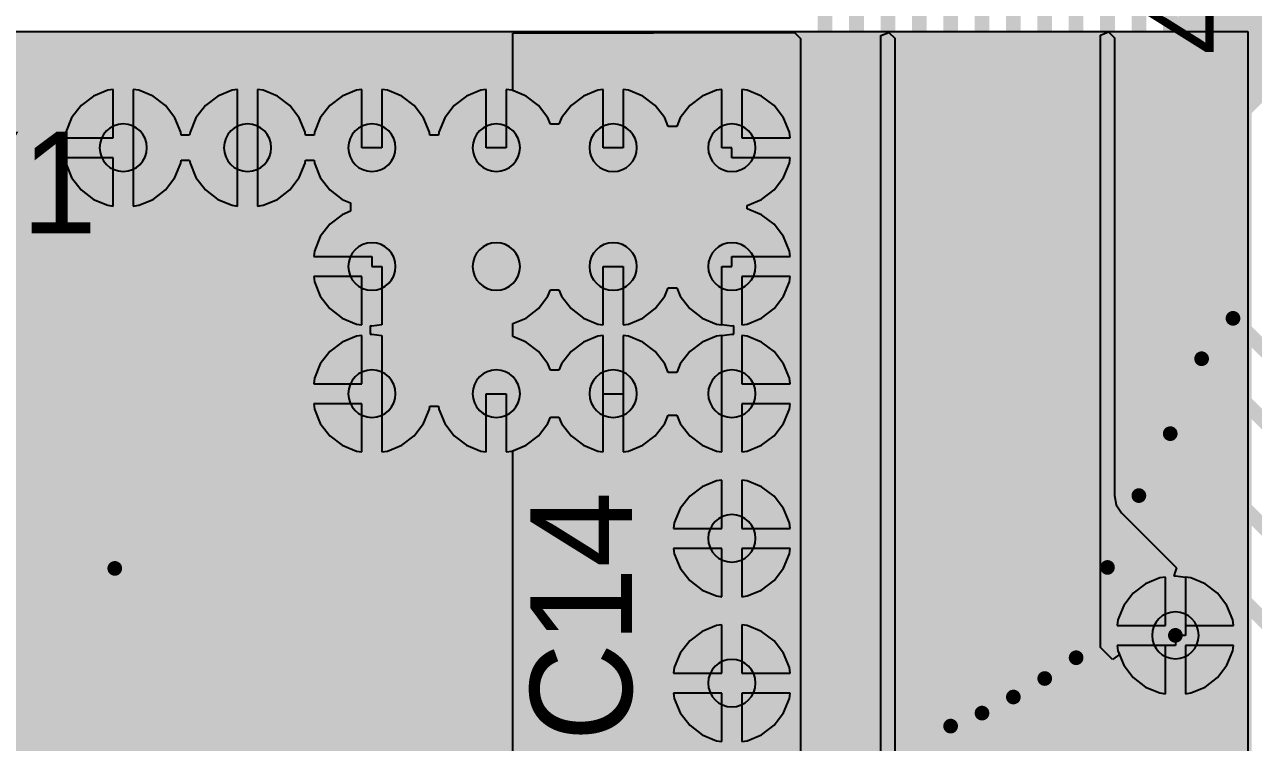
# Model space of a CAD drawing. Extents: x 0.11 to 5.41, y 1.37 to 6.94.
# Drawn here: x 4.278 to 5.003, y 5.484 to 5.908 of the extents above; entities that cross this region are included whole.
import ezdxf

# ---------------------------------------------------------------- set-up
doc = ezdxf.new("R2010")
doc.units = 0
doc.layers.get('0').update_dxf_attribs({"linetype": 'CONTINUOUS'})
for name, color, linetype in [('BOTTOMLAYER', 5, 'CONTINUOUS'), ('BOTTOMSOLDER', 6, 'CONTINUOUS'), ('DRILLDRAWING', 1, 'CONTINUOUS'), ('MULTILAYER', 9, 'CONTINUOUS'), ('TOPLAYER', 1, 'CONTINUOUS'), ('TOPOVERLAY', 2, 'CONTINUOUS'), ('TOPPASTE', 8, 'CONTINUOUS'), ('TOPSOLDER', 216, 'CONTINUOUS')]:
    doc.layers.add(name, color=color, linetype=linetype)

# ---------------------------------------------------------------- blocks, each defined once
blk = doc.blocks.new('HDR2X20_1')
at = {"layer": 'TOPOVERLAY'}
blk.add_text('40', height=0.05, dxfattribs=at).set_placement((1.86, 0.18445))
blk = doc.blocks.new('ABLS_XTAL_8')
at = {"layer": 'TOPLAYER'}
for points, const_width in [([(-0.24213, 0.04134), (-0.24213, -0.04134)], 0.11024), ([(-0.13189, 0.04134), (-0.13189, -0.04134)], 0.11024), ([(0.13189, 0.04134), (0.13189, -0.04134)], 0.11024), ([(0.24213, 0.04134), (0.24213, -0.04134)], 0.11024), ([(-0.29724, 0.02067), (-0.07677, 0.02067)], 0.04134), ([(0.07677, 0.02067), (0.29724, 0.02067)], 0.04134), ([(-0.29724, -0.02067), (-0.07677, -0.02067)], 0.04134), ([(0.07677, -0.02067), (0.29724, -0.02067)], 0.04134)]:
    blk.add_lwpolyline(points, dxfattribs=dict(at, const_width=const_width))
at = {"layer": 'TOPLAYER', "const_width": 0.04134}
for points in [[(-0.20768, 0, 1), (-0.16634, 0, 1)], [(0.16634, 0, 1), (0.20768, 0, 1)]]:
    blk.add_lwpolyline(points, format="xyb", close=True, dxfattribs=at)
at = {"layer": 'TOPOVERLAY', "const_width": 0.01}
for points in [[(-0.35433, 0.11236), (0.35433, 0.11236)], [(-0.35433, 0.11236), (-0.35433, -0.11118)], [(0.35433, 0.11236), (0.35433, -0.11118)], [(-0.35433, -0.11118), (0.35433, -0.11118)]]:
    blk.add_lwpolyline(points, dxfattribs=at)
at = {"layer": 'TOPOVERLAY', "const_width": 0.005}
for points in [[(-0.35683, 0.11236, 1), (-0.35183, 0.11236, 1)], [(-0.35683, 0.11236, 1), (-0.35183, 0.11236, 1)], [(0.35183, 0.11236, 1), (0.35683, 0.11236, 1)], [(0.35183, 0.11236, 1), (0.35683, 0.11236, 1)], [(-0.35683, -0.11118, 1), (-0.35183, -0.11118, 1)], [(-0.35683, -0.11118, 1), (-0.35183, -0.11118, 1)], [(0.35183, -0.11118, 1), (0.35683, -0.11118, 1)], [(0.35183, -0.11118, 1), (0.35683, -0.11118, 1)]]:
    blk.add_lwpolyline(points, format="xyb", close=True, dxfattribs=at)
at = {"layer": 'TOPPASTE'}
for points, const_width in [([(-0.24213, 0.04134), (-0.24213, -0.04134)], 0.11024), ([(-0.13189, 0.04134), (-0.13189, -0.04134)], 0.11024), ([(0.13189, 0.04134), (0.13189, -0.04134)], 0.11024), ([(0.24213, 0.04134), (0.24213, -0.04134)], 0.11024), ([(-0.29724, 0.02067), (-0.07677, 0.02067)], 0.04134), ([(0.07677, 0.02067), (0.29724, 0.02067)], 0.04134), ([(-0.29724, -0.02067), (-0.07677, -0.02067)], 0.04134), ([(0.07677, -0.02067), (0.29724, -0.02067)], 0.04134)]:
    blk.add_lwpolyline(points, dxfattribs=dict(at, const_width=const_width))
at = {"layer": 'TOPPASTE', "const_width": 0.04134}
for points in [[(-0.20768, 0, 1), (-0.16634, 0, 1)], [(0.16634, 0, 1), (0.20768, 0, 1)]]:
    blk.add_lwpolyline(points, format="xyb", close=True, dxfattribs=at)
at = {"layer": 'TOPSOLDER'}
for points, const_width in [([(-0.24705, 0.05118), (-0.24705, -0.05118)], 0.12008), ([(-0.12697, 0.05118), (-0.12697, -0.05118)], 0.12008), ([(0.12697, 0.05118), (0.12697, -0.05118)], 0.12008), ([(0.24705, 0.05118), (0.24705, -0.05118)], 0.12008), ([(-0.30709, 0.02559), (-0.06693, 0.02559)], 0.05118), ([(0.06693, 0.02559), (0.30709, 0.02559)], 0.05118), ([(-0.30709, -0.02559), (-0.06693, -0.02559)], 0.05118), ([(0.06693, -0.02559), (0.30709, -0.02559)], 0.05118)]:
    blk.add_lwpolyline(points, dxfattribs=dict(at, const_width=const_width))
at = {"layer": 'TOPSOLDER', "const_width": 0.05118}
for points in [[(-0.2126, 0, 1), (-0.16142, 0, 1)], [(0.16142, 0, 1), (0.2126, 0, 1)]]:
    blk.add_lwpolyline(points, format="xyb", close=True, dxfattribs=at)
blk = doc.blocks.new('0805__2012__P_______86')
at = {"layer": 'TOPLAYER'}
for points, const_width in [([(-0.00787, 0.02559), (-0.00787, -0.02559)], 0.01575), ([(0.00787, 0.02559), (0.00787, -0.02559)], 0.01575), ([(0.05512, 0.02559), (0.05512, -0.02559)], 0.01575), ([(0.07087, 0.02559), (0.07087, -0.02559)], 0.01575), ([(-0.01575, 0.0128), (0.01575, 0.0128)], 0.02559), ([(0.04724, 0.0128), (0.07874, 0.0128)], 0.02559), ([(-0.01575, -0.0128), (0.01575, -0.0128)], 0.02559), ([(0.04724, -0.0128), (0.07874, -0.0128)], 0.02559)]:
    blk.add_lwpolyline(points, dxfattribs=dict(at, const_width=const_width))
at = {"layer": 'TOPLAYER', "const_width": 0.01575}
for points in [[(-0.00787, 0, 1), (0.00787, 0, 1)], [(0.05512, 0, 1), (0.07087, 0, 1)]]:
    blk.add_lwpolyline(points, format="xyb", close=True, dxfattribs=at)
at = {"layer": 'TOPOVERLAY', "const_width": 0.01}
for points in [[(0.09843, 0.03937), (-0.03937, 0.03937)], [(-0.03937, -0.03937), (-0.03937, 0.03937)], [(-0.0315, 0.03937), (-0.03937, 0.03937)], [(0.09843, -0.03937), (0.09843, 0.03937)], [(0.09843, -0.03937), (-0.03937, -0.03937)]]:
    blk.add_lwpolyline(points, dxfattribs=at)
at = {"layer": 'TOPOVERLAY', "const_width": 0.005}
for points in [[(-0.04187, 0.03937, 1), (-0.03687, 0.03937, 1)], [(-0.04187, 0.03937, 1), (-0.03687, 0.03937, 1)], [(-0.04187, 0.03937, 1), (-0.03687, 0.03937, 1)], [(-0.034, 0.03937, 1), (-0.029, 0.03937, 1)], [(0.09593, 0.03937, 1), (0.10093, 0.03937, 1)], [(0.09593, 0.03937, 1), (0.10093, 0.03937, 1)], [(-0.04187, -0.03937, 1), (-0.03687, -0.03937, 1)], [(-0.04187, -0.03937, 1), (-0.03687, -0.03937, 1)], [(0.09593, -0.03937, 1), (0.10093, -0.03937, 1)], [(0.09593, -0.03937, 1), (0.10093, -0.03937, 1)]]:
    blk.add_lwpolyline(points, format="xyb", close=True, dxfattribs=at)
at = {"layer": 'TOPPASTE'}
for points, const_width in [([(-0.00787, 0.02559), (-0.00787, -0.02559)], 0.01575), ([(0.00787, 0.02559), (0.00787, -0.02559)], 0.01575), ([(0.05512, 0.02559), (0.05512, -0.02559)], 0.01575), ([(0.07087, 0.02559), (0.07087, -0.02559)], 0.01575), ([(-0.01575, 0.0128), (0.01575, 0.0128)], 0.02559), ([(0.04724, 0.0128), (0.07874, 0.0128)], 0.02559), ([(-0.01575, -0.0128), (0.01575, -0.0128)], 0.02559), ([(0.04724, -0.0128), (0.07874, -0.0128)], 0.02559)]:
    blk.add_lwpolyline(points, dxfattribs=dict(at, const_width=const_width))
at = {"layer": 'TOPPASTE', "const_width": 0.01575}
for points in [[(-0.00787, 0, 1), (0.00787, 0, 1)], [(0.05512, 0, 1), (0.07087, 0, 1)]]:
    blk.add_lwpolyline(points, format="xyb", close=True, dxfattribs=at)
at = {"layer": 'TOPSOLDER'}
for points, const_width in [([(-0.0128, 0.03543), (-0.0128, -0.03543)], 0.02559), ([(0.0128, 0.03543), (0.0128, -0.03543)], 0.02559), ([(0.0502, 0.03543), (0.0502, -0.03543)], 0.02559), ([(0.07579, 0.03543), (0.07579, -0.03543)], 0.02559), ([(-0.02559, 0.01772), (0.02559, 0.01772)], 0.03543), ([(0.0374, 0.01772), (0.08858, 0.01772)], 0.03543), ([(-0.02559, -0.01772), (0.02559, -0.01772)], 0.03543), ([(0.0374, -0.01772), (0.08858, -0.01772)], 0.03543)]:
    blk.add_lwpolyline(points, dxfattribs=dict(at, const_width=const_width))
at = {"layer": 'TOPSOLDER', "const_width": 0.02559}
for points in [[(-0.0128, 0, 1), (0.0128, 0, 1)], [(0.0502, 0, 1), (0.07579, 0, 1)]]:
    blk.add_lwpolyline(points, format="xyb", close=True, dxfattribs=at)

msp = doc.modelspace()

# ---------------------------------------------------------------- linework, layer by layer
at = {"layer": 'BOTTOMLAYER'}
for p, q in [((4.10736, 5.90354), (4.99921, 5.90354)), ((4.99921, 5.90354), (4.99921, 4.43976)), ((4.31848, 5.86545), (4.3112, 5.85987)), ((4.32695, 5.86896), (4.31848, 5.86545)), ((4.33014, 5.86938), (4.32695, 5.86896)), ((4.33014, 5.84092), (4.33014, 5.86938)), ((4.34514, 5.86896), (4.34195, 5.86938)), ((4.34195, 5.86938), (4.34195, 5.83501)), ((4.35362, 5.86545), (4.34514, 5.86896)), ((4.3609, 5.85987), (4.35362, 5.86545)), ((4.39181, 5.86545), (4.38453, 5.85987)), ((4.40029, 5.86896), (4.39181, 5.86545)), ((4.40348, 5.86938), (4.40029, 5.86896)), ((4.40348, 5.83501), (4.40348, 5.86938)), ((4.41848, 5.86896), (4.41529, 5.86938)), ((4.41529, 5.86938), (4.41529, 5.83501)), ((4.42695, 5.86545), (4.41848, 5.86896)), ((4.43423, 5.85987), (4.42695, 5.86545)), ((4.46514, 5.86545), (4.45786, 5.85987)), ((4.47362, 5.86896), (4.46514, 5.86545)), ((4.47681, 5.86938), (4.47362, 5.86896)), ((4.47681, 5.83501), (4.47681, 5.86938)), ((4.49181, 5.86896), (4.48862, 5.86938)), ((4.48862, 5.86938), (4.48862, 5.83501)), ((4.50029, 5.86545), (4.49181, 5.86896)), ((4.50756, 5.85987), (4.50029, 5.86545)), ((4.53848, 5.86545), (4.5312, 5.85987)), ((4.54695, 5.86896), (4.53848, 5.86545)), ((4.55014, 5.86938), (4.54695, 5.86896)), ((4.55014, 5.83501), (4.55014, 5.86938)), ((4.56514, 5.86896), (4.56195, 5.86938)), ((4.56195, 5.86938), (4.56195, 5.83501)), ((4.57362, 5.86545), (4.56514, 5.86896)), ((4.5809, 5.85987), (4.57362, 5.86545)), ((4.60743, 5.86543), (4.60015, 5.85985)), ((4.6159, 5.86895), (4.60743, 5.86543)), ((4.61909, 5.86937), (4.6159, 5.86895)), ((4.61909, 5.83499), (4.61909, 5.86937)), ((4.6341, 5.86895), (4.63091, 5.86937)), ((4.63091, 5.86937), (4.63091, 5.83499)), ((4.64257, 5.86543), (4.6341, 5.86895)), ((4.64985, 5.85985), (4.64257, 5.86543)), ((4.67743, 5.86543), (4.67015, 5.85985)), ((4.6859, 5.86895), (4.67743, 5.86543)), ((4.68909, 5.86937), (4.6859, 5.86895)), ((4.68909, 5.83499), (4.68909, 5.86937)), ((4.7041, 5.86895), (4.70091, 5.86937)), ((4.70091, 5.86937), (4.70091, 5.84091)), ((4.71257, 5.86543), (4.7041, 5.86895)), ((4.71985, 5.85985), (4.71257, 5.86543)), ((4.3112, 5.85987), (4.30561, 5.85259)), ((4.36648, 5.85259), (4.3609, 5.85987)), ((4.38453, 5.85987), (4.37895, 5.85259)), ((4.43982, 5.85259), (4.43423, 5.85987)), ((4.45786, 5.85987), (4.45228, 5.85259)), ((4.51315, 5.85259), (4.50756, 5.85987)), ((4.5312, 5.85987), (4.52561, 5.85259)), ((4.58648, 5.85259), (4.5809, 5.85987)), ((4.60015, 5.85985), (4.59457, 5.85257)), ((4.65543, 5.85257), (4.64985, 5.85985)), ((4.67015, 5.85985), (4.66457, 5.85257)), ((4.72543, 5.85257), (4.71985, 5.85985)), ((4.30561, 5.85259), (4.3021, 5.84411)), ((4.36999, 5.84411), (4.36648, 5.85259)), ((4.37895, 5.85259), (4.37544, 5.84411)), ((4.44333, 5.84411), (4.43982, 5.85259)), ((4.45228, 5.85259), (4.44877, 5.84411)), ((4.51666, 5.84411), (4.51315, 5.85259)), ((4.52561, 5.85259), (4.5221, 5.84411)), ((4.58803, 5.84886), (4.58648, 5.85259)), ((4.59303, 5.84886), (4.58803, 5.84886)), ((4.59457, 5.85257), (4.59303, 5.84886)), ((4.6575, 5.84759), (4.65543, 5.85257)), ((4.66457, 5.85257), (4.6625, 5.84759)), ((4.72895, 5.8441), (4.72543, 5.85257)), ((4.3021, 5.84411), (4.30168, 5.84092)), ((4.37021, 5.84244), (4.36999, 5.84411)), ((4.37521, 5.84244), (4.37021, 5.84244)), ((4.37544, 5.84411), (4.37521, 5.84244)), ((4.44355, 5.84244), (4.44333, 5.84411)), ((4.44855, 5.84244), (4.44355, 5.84244)), ((4.44877, 5.84411), (4.44855, 5.84244)), ((4.51688, 5.84244), (4.51666, 5.84411)), ((4.52188, 5.84244), (4.51688, 5.84244)), ((4.5221, 5.84411), (4.52188, 5.84244)), ((4.6625, 5.84759), (4.6575, 5.84759)), ((4.72937, 5.84091), (4.72895, 5.8441)), ((4.30168, 5.84092), (4.33014, 5.84092)), ((4.34195, 5.83501), (4.34195, 5.80065)), ((4.40348, 5.80065), (4.40348, 5.83501)), ((4.41529, 5.83501), (4.41529, 5.80065)), ((4.48862, 5.83501), (4.47681, 5.83501)), ((4.56195, 5.83501), (4.55014, 5.83501)), ((4.63091, 5.83499), (4.61909, 5.83499)), ((4.69499, 5.83499), (4.68909, 5.83499)), ((4.69499, 5.82909), (4.69499, 5.83499)), ((4.70091, 5.84091), (4.72937, 5.84091)), ((4.33014, 5.82911), (4.30168, 5.82911)), ((4.30168, 5.82911), (4.3021, 5.82592)), ((4.33014, 5.80065), (4.33014, 5.82911)), ((4.36999, 5.82592), (4.37021, 5.8276)), ((4.37021, 5.8276), (4.37521, 5.8276)), ((4.37521, 5.8276), (4.37544, 5.82592)), ((4.44333, 5.82592), (4.44355, 5.8276)), ((4.44355, 5.8276), (4.44855, 5.8276)), ((4.44855, 5.8276), (4.44877, 5.82592)), ((4.72937, 5.82909), (4.69499, 5.82909)), ((4.72895, 5.8259), (4.72937, 5.82909)), ((4.3021, 5.82592), (4.30561, 5.81745)), ((4.36648, 5.81745), (4.36999, 5.82592)), ((4.37544, 5.82592), (4.37895, 5.81745)), ((4.43982, 5.81745), (4.44333, 5.82592)), ((4.44877, 5.82592), (4.45228, 5.81745)), ((4.72543, 5.81743), (4.72895, 5.8259)), ((4.30561, 5.81745), (4.3112, 5.81017)), ((4.3609, 5.81017), (4.36648, 5.81745)), ((4.37895, 5.81745), (4.38453, 5.81017)), ((4.43423, 5.81017), (4.43982, 5.81745)), ((4.45228, 5.81745), (4.45786, 5.81017)), ((4.71985, 5.81015), (4.72543, 5.81743)), ((4.3112, 5.81017), (4.31848, 5.80458)), ((4.35362, 5.80458), (4.3609, 5.81017)), ((4.38453, 5.81017), (4.39181, 5.80458)), ((4.42695, 5.80458), (4.43423, 5.81017)), ((4.45786, 5.81017), (4.46514, 5.80458)), ((4.71257, 5.80457), (4.71985, 5.81015)), ((4.31848, 5.80458), (4.32695, 5.80107)), ((4.32695, 5.80107), (4.33014, 5.80065)), ((4.34195, 5.80065), (4.34514, 5.80107)), ((4.34514, 5.80107), (4.35362, 5.80458)), ((4.39181, 5.80458), (4.40029, 5.80107)), ((4.40029, 5.80107), (4.40348, 5.80065)), ((4.41529, 5.80065), (4.41848, 5.80107)), ((4.41848, 5.80107), (4.42695, 5.80458)), ((4.46514, 5.80458), (4.47013, 5.80252)), ((4.47013, 5.80252), (4.47013, 5.79752)), ((4.7041, 5.80105), (4.71257, 5.80457)), ((4.7041, 5.79896), (4.7041, 5.80105)), ((4.71257, 5.79545), (4.7041, 5.79896)), ((4.46514, 5.79545), (4.45786, 5.78987)), ((4.47013, 5.79752), (4.46514, 5.79545)), ((4.71985, 5.78987), (4.71257, 5.79545)), ((4.45786, 5.78987), (4.45228, 5.78259)), ((4.72543, 5.78259), (4.71985, 5.78987)), ((4.45228, 5.78259), (4.44877, 5.77411)), ((4.72895, 5.77411), (4.72543, 5.78259)), ((4.44877, 5.77411), (4.44835, 5.77092)), ((4.44835, 5.77092), (4.48272, 5.77092)), ((4.48272, 5.77092), (4.48272, 5.76503)), ((4.69499, 5.76503), (4.69499, 5.77092)), ((4.69499, 5.77092), (4.72937, 5.77092)), ((4.72937, 5.77092), (4.72895, 5.77411)), ((4.48272, 5.76503), (4.48862, 5.76503)), ((4.48862, 5.76503), (4.48862, 5.73065)), ((4.68909, 5.73065), (4.68909, 5.76503)), ((4.68909, 5.76503), (4.69499, 5.76503)), ((4.47681, 5.75911), (4.44835, 5.75911)), ((4.44835, 5.75911), (4.44877, 5.75592)), ((4.44877, 5.75592), (4.45228, 5.74745)), ((4.47681, 5.73065), (4.47681, 5.75911)), ((4.72937, 5.75911), (4.70091, 5.75911)), ((4.70091, 5.75911), (4.70091, 5.73065)), ((4.72543, 5.74745), (4.72895, 5.75592)), ((4.72895, 5.75592), (4.72937, 5.75911)), ((4.45228, 5.74745), (4.45786, 5.74017)), ((4.71985, 5.74017), (4.72543, 5.74745)), ((4.45786, 5.74017), (4.46514, 5.73458)), ((4.71257, 5.73458), (4.71985, 5.74017)), ((4.46514, 5.73458), (4.47362, 5.73107)), ((4.7041, 5.73107), (4.71257, 5.73458)), ((4.47362, 5.73107), (4.47681, 5.73065)), ((4.48271, 5.72987), (4.48163, 5.73002)), ((4.48163, 5.73002), (4.48163, 5.72502)), ((4.48862, 5.73065), (4.48271, 5.72987)), ((4.695, 5.72987), (4.68909, 5.73065)), ((4.69609, 5.73002), (4.695, 5.72987)), ((4.69609, 5.72502), (4.69609, 5.73002)), ((4.70091, 5.73065), (4.7041, 5.73107)), ((4.46514, 5.72045), (4.45786, 5.71487)), ((4.47362, 5.72396), (4.46514, 5.72045)), ((4.47681, 5.72438), (4.47362, 5.72396)), ((4.47681, 5.69592), (4.47681, 5.72438)), ((4.48163, 5.72502), (4.48271, 5.72516)), ((4.48271, 5.72516), (4.48862, 5.72439)), ((4.48862, 5.72439), (4.48862, 5.69001)), ((4.68909, 5.72439), (4.695, 5.72516)), ((4.68909, 5.69001), (4.68909, 5.72439)), ((4.695, 5.72516), (4.69609, 5.72502)), ((4.7041, 5.72396), (4.70091, 5.72438)), ((4.70091, 5.72438), (4.70091, 5.69592)), ((4.71257, 5.72045), (4.7041, 5.72396)), ((4.71985, 5.71487), (4.71257, 5.72045)), ((4.45786, 5.71487), (4.45228, 5.70759)), ((4.72543, 5.70759), (4.71985, 5.71487)), ((4.45228, 5.70759), (4.44877, 5.69911)), ((4.72895, 5.69911), (4.72543, 5.70759)), ((4.44877, 5.69911), (4.44835, 5.69592)), ((4.72937, 5.69592), (4.72895, 5.69911)), ((4.44835, 5.69592), (4.47681, 5.69592)), ((4.48862, 5.69001), (4.48862, 5.65565)), ((4.55014, 5.65565), (4.55014, 5.69003)), ((4.55014, 5.69003), (4.56195, 5.69003)), ((4.56195, 5.69003), (4.56195, 5.65565)), ((4.61909, 5.65565), (4.61909, 5.69003)), ((4.61909, 5.69003), (4.63091, 5.69003)), ((4.63091, 5.69003), (4.63091, 5.65565)), ((4.68909, 5.65565), (4.68909, 5.69001)), ((4.70091, 5.69592), (4.72937, 5.69592)), ((4.47681, 5.68411), (4.44835, 5.68411)), ((4.44835, 5.68411), (4.44877, 5.68092)), ((4.47681, 5.65565), (4.47681, 5.68411)), ((4.51666, 5.68092), (4.51688, 5.6826)), ((4.51688, 5.6826), (4.52188, 5.6826)), ((4.52188, 5.6826), (4.5221, 5.68092)), ((4.72937, 5.68411), (4.70091, 5.68411)), ((4.70091, 5.68411), (4.70091, 5.65565)), ((4.72895, 5.68092), (4.72937, 5.68411)), ((4.44877, 5.68092), (4.45228, 5.67245)), ((4.51315, 5.67245), (4.51666, 5.68092)), ((4.5221, 5.68092), (4.52561, 5.67245)), ((4.58648, 5.67245), (4.58802, 5.67617)), ((4.58802, 5.67617), (4.59302, 5.67617)), ((4.59302, 5.67617), (4.59457, 5.67245)), ((4.65543, 5.67245), (4.6575, 5.67743)), ((4.6575, 5.67743), (4.6625, 5.67743)), ((4.6625, 5.67743), (4.66457, 5.67245)), ((4.72543, 5.67245), (4.72895, 5.68092)), ((4.45228, 5.67245), (4.45786, 5.66517)), ((4.50756, 5.66517), (4.51315, 5.67245)), ((4.52561, 5.67245), (4.5312, 5.66517)), ((4.5809, 5.66517), (4.58648, 5.67245)), ((4.59457, 5.67245), (4.60015, 5.66517)), ((4.64985, 5.66517), (4.65543, 5.67245)), ((4.66457, 5.67245), (4.67015, 5.66517)), ((4.71985, 5.66517), (4.72543, 5.67245)), ((4.45786, 5.66517), (4.46514, 5.65958)), ((4.50029, 5.65958), (4.50756, 5.66517)), ((4.5312, 5.66517), (4.53848, 5.65958)), ((4.57362, 5.65958), (4.5809, 5.66517)), ((4.60015, 5.66517), (4.60743, 5.65958)), ((4.64257, 5.65958), (4.64985, 5.66517)), ((4.67015, 5.66517), (4.67743, 5.65958)), ((4.71257, 5.65958), (4.71985, 5.66517)), ((4.46514, 5.65958), (4.47362, 5.65607)), ((4.47362, 5.65607), (4.47681, 5.65565)), ((4.48862, 5.65565), (4.49181, 5.65607)), ((4.49181, 5.65607), (4.50029, 5.65958)), ((4.53848, 5.65958), (4.54695, 5.65607)), ((4.54695, 5.65607), (4.55014, 5.65565)), ((4.56195, 5.65565), (4.56514, 5.65607)), ((4.56514, 5.65607), (4.57362, 5.65958)), ((4.60743, 5.65958), (4.6159, 5.65607)), ((4.6159, 5.65607), (4.61909, 5.65565)), ((4.63091, 5.65565), (4.6341, 5.65607)), ((4.6341, 5.65607), (4.64257, 5.65958)), ((4.67743, 5.65958), (4.6859, 5.65607)), ((4.6859, 5.65607), (4.68909, 5.65565)), ((4.70091, 5.65565), (4.7041, 5.65607)), ((4.7041, 5.65607), (4.71257, 5.65958)), ((4.6859, 5.63867), (4.67743, 5.63516)), ((4.68909, 5.63909), (4.6859, 5.63867)), ((4.68909, 5.61063), (4.68909, 5.63909)), ((4.7041, 5.63867), (4.70091, 5.63909)), ((4.70091, 5.63909), (4.70091, 5.61063)), ((4.71257, 5.63516), (4.7041, 5.63867)), ((4.67743, 5.63516), (4.67015, 5.62957)), ((4.71985, 5.62957), (4.71257, 5.63516)), ((4.67015, 5.62957), (4.66457, 5.6223)), ((4.72543, 5.6223), (4.71985, 5.62957)), ((4.66457, 5.6223), (4.66105, 5.61382)), ((4.72895, 5.61382), (4.72543, 5.6223)), ((4.66105, 5.61382), (4.66063, 5.61063)), ((4.66063, 5.61063), (4.68909, 5.61063)), ((4.70091, 5.61063), (4.72937, 5.61063)), ((4.72937, 5.61063), (4.72895, 5.61382)), ((4.68909, 5.59882), (4.66063, 5.59882)), ((4.66063, 5.59882), (4.66105, 5.59563)), ((4.66105, 5.59563), (4.66457, 5.58715)), ((4.68909, 5.57036), (4.68909, 5.59882)), ((4.72937, 5.59882), (4.70091, 5.59882)), ((4.70091, 5.59882), (4.70091, 5.57036)), ((4.72543, 5.58715), (4.72895, 5.59563)), ((4.72895, 5.59563), (4.72937, 5.59882)), ((4.66457, 5.58715), (4.67015, 5.57987)), ((4.71985, 5.57987), (4.72543, 5.58715)), ((4.94748, 5.5815), (4.939, 5.57799)), ((4.95067, 5.58192), (4.94748, 5.5815)), ((4.95067, 5.55346), (4.95067, 5.58192)), ((4.96567, 5.5815), (4.96248, 5.58192)), ((4.96248, 5.58192), (4.96248, 5.55346)), ((4.97415, 5.57799), (4.96567, 5.5815)), ((4.67015, 5.57987), (4.67743, 5.57429)), ((4.67743, 5.57429), (4.6859, 5.57078)), ((4.7041, 5.57078), (4.71257, 5.57429)), ((4.71257, 5.57429), (4.71985, 5.57987)), ((4.939, 5.57799), (4.93172, 5.57241)), ((4.98142, 5.57241), (4.97415, 5.57799)), ((4.6859, 5.57078), (4.68909, 5.57036)), ((4.70091, 5.57036), (4.7041, 5.57078)), ((4.93172, 5.57241), (4.92614, 5.56513)), ((4.98701, 5.56513), (4.98142, 5.57241)), ((4.92614, 5.56513), (4.92263, 5.55665)), ((4.99052, 5.55665), (4.98701, 5.56513)), ((4.6859, 5.55337), (4.67743, 5.54986)), ((4.68909, 5.55379), (4.6859, 5.55337)), ((4.68909, 5.52533), (4.68909, 5.55379)), ((4.7041, 5.55337), (4.70091, 5.55379)), ((4.70091, 5.55379), (4.70091, 5.52533)), ((4.71257, 5.54986), (4.7041, 5.55337)), ((4.92263, 5.55665), (4.92221, 5.55346)), ((4.92221, 5.55346), (4.95067, 5.55346)), ((4.96248, 5.55346), (4.99094, 5.55346)), ((4.99094, 5.55346), (4.99052, 5.55665)), ((4.67743, 5.54986), (4.67015, 5.54428)), ((4.71985, 5.54428), (4.71257, 5.54986)), ((4.67015, 5.54428), (4.66457, 5.537)), ((4.72543, 5.537), (4.71985, 5.54428)), ((4.95067, 5.54165), (4.92221, 5.54165)), ((4.92221, 5.54165), (4.92263, 5.53846)), ((4.92263, 5.53846), (4.92614, 5.52999)), ((4.95067, 5.51319), (4.95067, 5.54165)), ((4.99094, 5.54165), (4.96248, 5.54165)), ((4.96248, 5.54165), (4.96248, 5.51319)), ((4.98701, 5.52999), (4.99052, 5.53846)), ((4.99052, 5.53846), (4.99094, 5.54165)), ((4.66457, 5.537), (4.66105, 5.52852)), ((4.72895, 5.52852), (4.72543, 5.537)), ((4.92614, 5.52999), (4.93172, 5.52271)), ((4.98142, 5.52271), (4.98701, 5.52999)), ((4.66105, 5.52852), (4.66063, 5.52533)), ((4.66063, 5.52533), (4.68909, 5.52533)), ((4.70091, 5.52533), (4.72937, 5.52533)), ((4.72937, 5.52533), (4.72895, 5.52852)), ((4.93172, 5.52271), (4.939, 5.51712)), ((4.97415, 5.51712), (4.98142, 5.52271)), ((4.939, 5.51712), (4.94748, 5.51361)), ((4.96567, 5.51361), (4.97415, 5.51712)), ((4.68909, 5.51352), (4.66063, 5.51352)), ((4.66063, 5.51352), (4.66105, 5.51033)), ((4.66105, 5.51033), (4.66457, 5.50186)), ((4.68909, 5.48506), (4.68909, 5.51352)), ((4.72937, 5.51352), (4.70091, 5.51352)), ((4.70091, 5.51352), (4.70091, 5.48506)), ((4.72543, 5.50186), (4.72895, 5.51033)), ((4.72895, 5.51033), (4.72937, 5.51352)), ((4.94748, 5.51361), (4.95067, 5.51319)), ((4.96248, 5.51319), (4.96567, 5.51361)), ((4.66457, 5.50186), (4.67015, 5.49458)), ((4.71985, 5.49458), (4.72543, 5.50186)), ((4.67015, 5.49458), (4.67743, 5.48899)), ((4.71257, 5.48899), (4.71985, 5.49458)), ((4.67743, 5.48899), (4.6859, 5.48548)), ((4.7041, 5.48548), (4.71257, 5.48899)), ((4.6859, 5.48548), (4.68909, 5.48506)), ((4.70091, 5.48506), (4.7041, 5.48548))]:
    msp.add_line(p, q, dxfattribs=at)
at = {"layer": 'BOTTOMLAYER', "const_width": 0.07087}
for points in [[(4.96654, 5.87047), (5.02606, 5.93)], [(5.02606, 5.93), (5.075, 5.93)]]:
    msp.add_lwpolyline(points, dxfattribs=at)
at = {"layer": 'BOTTOMLAYER'}
for points, const_width in [([(5.00835, 5.93, 1), (5.04378, 5.93, 1)], 0.03543), ([(5.00835, 5.93, 1), (5.04378, 5.93, 1)], 0.03543), ([(4.94882, 5.87047, 1), (4.98425, 5.87047, 1)], 0.03543), ([(4.31655, 5.83502, 1), (4.35555, 5.83502, 1)], 0.011), ([(4.38988, 5.83502, 1), (4.42888, 5.83502, 1)], 0.011), ([(4.46321, 5.83502, 1), (4.50221, 5.83502, 1)], 0.011), ([(4.53655, 5.83502, 1), (4.57555, 5.83502, 1)], 0.011), ([(4.6055, 5.835, 1), (4.6445, 5.835, 1)], 0.011), ([(4.6755, 5.835, 1), (4.7145, 5.835, 1)], 0.011), ([(4.46321, 5.76502, 1), (4.50221, 5.76502, 1)], 0.011), ([(4.53655, 5.76502, 1), (4.57555, 5.76502, 1)], 0.011), ([(4.6055, 5.76502, 1), (4.6445, 5.76502, 1)], 0.011), ([(4.6755, 5.76502, 1), (4.7145, 5.76502, 1)], 0.011), ([(4.46321, 5.69002, 1), (4.50221, 5.69002, 1)], 0.011), ([(4.53655, 5.69002, 1), (4.57555, 5.69002, 1)], 0.011), ([(4.6055, 5.69002, 1), (4.6445, 5.69002, 1)], 0.011), ([(4.6755, 5.69002, 1), (4.7145, 5.69002, 1)], 0.011), ([(4.6755, 5.60472, 1), (4.7145, 5.60472, 1)], 0.011), ([(4.93719, 5.54756, 1), (4.97596, 5.54756, 1)], 0.01122), ([(4.6755, 5.51943, 1), (4.7145, 5.51943, 1)], 0.011)]:
    msp.add_lwpolyline(points, format="xyb", close=True, dxfattribs=dict(at, const_width=const_width))
msp.add_solid([(4.10717, 4.74291), (5.00157, 4.74291), (4.10717, 5.90335), (5.00157, 5.90335)], dxfattribs=at)
at = {"layer": 'BOTTOMSOLDER'}
for points, const_width in [([(4.31163, 5.83502, 1), (4.36047, 5.83502, 1)], 0.02084), ([(4.38496, 5.83502, 1), (4.4338, 5.83502, 1)], 0.02084), ([(4.45829, 5.83502, 1), (4.50714, 5.83502, 1)], 0.02084), ([(4.53163, 5.83502, 1), (4.58047, 5.83502, 1)], 0.02084), ([(4.60058, 5.835, 1), (4.64942, 5.835, 1)], 0.02084), ([(4.67058, 5.835, 1), (4.71942, 5.835, 1)], 0.02084), ([(4.45829, 5.76502, 1), (4.50714, 5.76502, 1)], 0.02084), ([(4.53163, 5.76502, 1), (4.58047, 5.76502, 1)], 0.02084), ([(4.60058, 5.76502, 1), (4.64942, 5.76502, 1)], 0.02084), ([(4.67058, 5.76502, 1), (4.71942, 5.76502, 1)], 0.02084), ([(4.45829, 5.69002, 1), (4.50714, 5.69002, 1)], 0.02084), ([(4.53163, 5.69002, 1), (4.58047, 5.69002, 1)], 0.02084), ([(4.60058, 5.69002, 1), (4.64942, 5.69002, 1)], 0.02084), ([(4.67058, 5.69002, 1), (4.71942, 5.69002, 1)], 0.02084), ([(4.67058, 5.60472, 1), (4.71942, 5.60472, 1)], 0.02084), ([(4.93226, 5.54756, 1), (4.98089, 5.54756, 1)], 0.02106), ([(4.67058, 5.51943, 1), (4.71942, 5.51943, 1)], 0.02084)]:
    msp.add_lwpolyline(points, format="xyb", close=True, dxfattribs=dict(at, const_width=const_width))
at = {"layer": 'DRILLDRAWING'}
for points in [[(4.32205, 5.83502, 1), (4.35005, 5.83502, 1)], [(4.39538, 5.83502, 1), (4.42338, 5.83502, 1)], [(4.46871, 5.83502, 1), (4.49671, 5.83502, 1)], [(4.54205, 5.83502, 1), (4.57005, 5.83502, 1)], [(4.611, 5.835, 1), (4.639, 5.835, 1)], [(4.681, 5.835, 1), (4.709, 5.835, 1)], [(4.46871, 5.76502, 1), (4.49671, 5.76502, 1)], [(4.54205, 5.76502, 1), (4.57005, 5.76502, 1)], [(4.611, 5.76502, 1), (4.639, 5.76502, 1)], [(4.681, 5.76502, 1), (4.709, 5.76502, 1)], [(4.46871, 5.69002, 1), (4.49671, 5.69002, 1)], [(4.54205, 5.69002, 1), (4.57005, 5.69002, 1)], [(4.611, 5.69002, 1), (4.639, 5.69002, 1)], [(4.681, 5.69002, 1), (4.709, 5.69002, 1)], [(4.681, 5.60472, 1), (4.709, 5.60472, 1)], [(4.9428, 5.54756, 1), (4.97035, 5.54756, 1)], [(4.681, 5.51943, 1), (4.709, 5.51943, 1)]]:
    msp.add_lwpolyline(points, format="xyb", close=True, dxfattribs=at)
at = {"layer": 'MULTILAYER'}
for points, const_width in [([(4.31655, 5.83502, 1), (4.35555, 5.83502, 1)], 0.011), ([(4.38988, 5.83502, 1), (4.42888, 5.83502, 1)], 0.011), ([(4.46321, 5.83502, 1), (4.50221, 5.83502, 1)], 0.011), ([(4.53655, 5.83502, 1), (4.57555, 5.83502, 1)], 0.011), ([(4.6055, 5.835, 1), (4.6445, 5.835, 1)], 0.011), ([(4.6755, 5.835, 1), (4.7145, 5.835, 1)], 0.011), ([(4.46321, 5.76502, 1), (4.50221, 5.76502, 1)], 0.011), ([(4.53655, 5.76502, 1), (4.57555, 5.76502, 1)], 0.011), ([(4.6055, 5.76502, 1), (4.6445, 5.76502, 1)], 0.011), ([(4.6755, 5.76502, 1), (4.7145, 5.76502, 1)], 0.011), ([(4.46321, 5.69002, 1), (4.50221, 5.69002, 1)], 0.011), ([(4.53655, 5.69002, 1), (4.57555, 5.69002, 1)], 0.011), ([(4.6055, 5.69002, 1), (4.6445, 5.69002, 1)], 0.011), ([(4.6755, 5.69002, 1), (4.7145, 5.69002, 1)], 0.011), ([(4.6755, 5.60472, 1), (4.7145, 5.60472, 1)], 0.011), ([(4.93719, 5.54756, 1), (4.97596, 5.54756, 1)], 0.01122), ([(4.6755, 5.51943, 1), (4.7145, 5.51943, 1)], 0.011)]:
    msp.add_lwpolyline(points, format="xyb", close=True, dxfattribs=dict(at, const_width=const_width))
at = {"layer": 'TOPLAYER'}
for p, q in [((4.56575, 5.90256), (4.73201, 5.90294)), ((4.56575, 5.86871), (4.56575, 5.90256)), ((4.73201, 5.90294), (4.73555, 5.8994)), ((4.78295, 5.90109), (4.78757, 5.90301)), ((4.78295, 5.38385), (4.78295, 5.90109)), ((4.78757, 5.90301), (4.79106, 5.89953)), ((4.79106, 5.89953), (4.79106, 5.47101)), ((4.91248, 5.90139), (4.9171, 5.9033)), ((4.91248, 5.54036), (4.91248, 5.90139)), ((4.9171, 5.9033), (4.92059, 5.89983)), ((4.92059, 5.89983), (4.92059, 5.62996)), ((4.73555, 5.8994), (4.73555, 5.3702)), ((4.57362, 5.86545), (4.56575, 5.86871)), ((4.5809, 5.85987), (4.57362, 5.86545)), ((4.60743, 5.86543), (4.60015, 5.85985)), ((4.6159, 5.86895), (4.60743, 5.86543)), ((4.61909, 5.86937), (4.6159, 5.86895)), ((4.61909, 5.83499), (4.61909, 5.86937)), ((4.6341, 5.86895), (4.63091, 5.86937)), ((4.63091, 5.86937), (4.63091, 5.83499)), ((4.64257, 5.86543), (4.6341, 5.86895)), ((4.64985, 5.85985), (4.64257, 5.86543)), ((4.67743, 5.86543), (4.67015, 5.85985)), ((4.6859, 5.86895), (4.67743, 5.86543)), ((4.68909, 5.86937), (4.6859, 5.86895)), ((4.68909, 5.83499), (4.68909, 5.86937)), ((4.7041, 5.86895), (4.70091, 5.86937)), ((4.70091, 5.86937), (4.70091, 5.84091)), ((4.71257, 5.86543), (4.7041, 5.86895)), ((4.71985, 5.85985), (4.71257, 5.86543)), ((4.58648, 5.85259), (4.5809, 5.85987)), ((4.60015, 5.85985), (4.59457, 5.85257)), ((4.65543, 5.85257), (4.64985, 5.85985)), ((4.67015, 5.85985), (4.66457, 5.85257)), ((4.72543, 5.85257), (4.71985, 5.85985)), ((4.58803, 5.84886), (4.58648, 5.85259)), ((4.59303, 5.84886), (4.58803, 5.84886)), ((4.59457, 5.85257), (4.59303, 5.84886)), ((4.6575, 5.84759), (4.65543, 5.85257)), ((4.66457, 5.85257), (4.6625, 5.84759)), ((4.72895, 5.8441), (4.72543, 5.85257)), ((4.6625, 5.84759), (4.6575, 5.84759)), ((4.72937, 5.84091), (4.72895, 5.8441)), ((4.63091, 5.83499), (4.61909, 5.83499)), ((4.69499, 5.83499), (4.68909, 5.83499)), ((4.69499, 5.82909), (4.69499, 5.83499)), ((4.70091, 5.84091), (4.72937, 5.84091)), ((4.72937, 5.82909), (4.69499, 5.82909)), ((4.72895, 5.8259), (4.72937, 5.82909)), ((4.72543, 5.81743), (4.72895, 5.8259)), ((4.71985, 5.81015), (4.72543, 5.81743)), ((4.71257, 5.80457), (4.71985, 5.81015)), ((4.7041, 5.80105), (4.71257, 5.80457)), ((4.7041, 5.79896), (4.7041, 5.80105)), ((4.71257, 5.79545), (4.7041, 5.79896)), ((4.71985, 5.78987), (4.71257, 5.79545)), ((4.72543, 5.78259), (4.71985, 5.78987)), ((4.72895, 5.77411), (4.72543, 5.78259)), ((4.69499, 5.76503), (4.69499, 5.77092)), ((4.69499, 5.77092), (4.72937, 5.77092)), ((4.72937, 5.77092), (4.72895, 5.77411)), ((4.61909, 5.73065), (4.61909, 5.76503)), ((4.61909, 5.76503), (4.63091, 5.76503)), ((4.63091, 5.76503), (4.63091, 5.73065)), ((4.68909, 5.73065), (4.68909, 5.76503)), ((4.68909, 5.76503), (4.69499, 5.76503)), ((4.72937, 5.75911), (4.70091, 5.75911)), ((4.70091, 5.75911), (4.70091, 5.73065)), ((4.72543, 5.74745), (4.72895, 5.75592)), ((4.72895, 5.75592), (4.72937, 5.75911)), ((4.5809, 5.74017), (4.58648, 5.74745)), ((4.58648, 5.74745), (4.58802, 5.75117)), ((4.58802, 5.75117), (4.59302, 5.75117)), ((4.59302, 5.75117), (4.59457, 5.74745)), ((4.59457, 5.74745), (4.60015, 5.74017)), ((4.64985, 5.74017), (4.65543, 5.74745)), ((4.65543, 5.74745), (4.6575, 5.75243)), ((4.6575, 5.75243), (4.6625, 5.75243)), ((4.6625, 5.75243), (4.66457, 5.74745)), ((4.66457, 5.74745), (4.67015, 5.74017)), ((4.71985, 5.74017), (4.72543, 5.74745)), ((4.57362, 5.73458), (4.5809, 5.74017)), ((4.60015, 5.74017), (4.60743, 5.73458)), ((4.64257, 5.73458), (4.64985, 5.74017)), ((4.67015, 5.74017), (4.67743, 5.73458)), ((4.71257, 5.73458), (4.71985, 5.74017)), ((4.56575, 5.73132), (4.57362, 5.73458)), ((4.60743, 5.73458), (4.6159, 5.73107)), ((4.6341, 5.73107), (4.64257, 5.73458)), ((4.67743, 5.73458), (4.6859, 5.73107)), ((4.7041, 5.73107), (4.71257, 5.73458)), ((4.56575, 5.72371), (4.56575, 5.73132)), ((4.6159, 5.73107), (4.61909, 5.73065)), ((4.63091, 5.73065), (4.6341, 5.73107)), ((4.6859, 5.73107), (4.68909, 5.73065)), ((4.70091, 5.73065), (4.7041, 5.73107)), ((4.57362, 5.72045), (4.56575, 5.72371)), ((4.5809, 5.71487), (4.57362, 5.72045)), ((4.60743, 5.72045), (4.60015, 5.71487)), ((4.6159, 5.72396), (4.60743, 5.72045)), ((4.61909, 5.72438), (4.6159, 5.72396)), ((4.61909, 5.69001), (4.61909, 5.72438)), ((4.6341, 5.72396), (4.63091, 5.72438)), ((4.63091, 5.72438), (4.63091, 5.69001)), ((4.64257, 5.72045), (4.6341, 5.72396)), ((4.64985, 5.71487), (4.64257, 5.72045)), ((4.67743, 5.72045), (4.67015, 5.71487)), ((4.6859, 5.72396), (4.67743, 5.72045)), ((4.68909, 5.72438), (4.6859, 5.72396)), ((4.68909, 5.69001), (4.68909, 5.72438)), ((4.7041, 5.72396), (4.70091, 5.72438)), ((4.70091, 5.72438), (4.70091, 5.69592)), ((4.71257, 5.72045), (4.7041, 5.72396)), ((4.71985, 5.71487), (4.71257, 5.72045)), ((4.58648, 5.70759), (4.5809, 5.71487)), ((4.60015, 5.71487), (4.59457, 5.70759)), ((4.65543, 5.70759), (4.64985, 5.71487)), ((4.67015, 5.71487), (4.66457, 5.70759)), ((4.72543, 5.70759), (4.71985, 5.71487)), ((4.58802, 5.70387), (4.58648, 5.70759)), ((4.59302, 5.70387), (4.58802, 5.70387)), ((4.59457, 5.70759), (4.59302, 5.70387)), ((4.6575, 5.7026), (4.65543, 5.70759)), ((4.66457, 5.70759), (4.6625, 5.7026)), ((4.72895, 5.69911), (4.72543, 5.70759)), ((4.6625, 5.7026), (4.6575, 5.7026)), ((4.72937, 5.69592), (4.72895, 5.69911)), ((4.61909, 5.65565), (4.61909, 5.69001)), ((4.63091, 5.69001), (4.63091, 5.65565)), ((4.68909, 5.65565), (4.68909, 5.69001)), ((4.70091, 5.69592), (4.72937, 5.69592)), ((4.72937, 5.68411), (4.70091, 5.68411)), ((4.70091, 5.68411), (4.70091, 5.65565)), ((4.72895, 5.68092), (4.72937, 5.68411)), ((4.58648, 5.67245), (4.58802, 5.67617)), ((4.58802, 5.67617), (4.59302, 5.67617)), ((4.59302, 5.67617), (4.59457, 5.67245)), ((4.65543, 5.67245), (4.6575, 5.67743)), ((4.6575, 5.67743), (4.6625, 5.67743)), ((4.6625, 5.67743), (4.66457, 5.67245)), ((4.72543, 5.67245), (4.72895, 5.68092)), ((4.5809, 5.66517), (4.58648, 5.67245)), ((4.59457, 5.67245), (4.60015, 5.66517)), ((4.64985, 5.66517), (4.65543, 5.67245)), ((4.66457, 5.67245), (4.67015, 5.66517)), ((4.71985, 5.66517), (4.72543, 5.67245)), ((4.57362, 5.65958), (4.5809, 5.66517)), ((4.60015, 5.66517), (4.60743, 5.65958)), ((4.64257, 5.65958), (4.64985, 5.66517)), ((4.67015, 5.66517), (4.67743, 5.65958)), ((4.71257, 5.65958), (4.71985, 5.66517)), ((4.56575, 5.65632), (4.57362, 5.65958)), ((4.56575, 5.14429), (4.56575, 5.65632)), ((4.60743, 5.65958), (4.6159, 5.65607)), ((4.6159, 5.65607), (4.61909, 5.65565)), ((4.63091, 5.65565), (4.6341, 5.65607)), ((4.6341, 5.65607), (4.64257, 5.65958)), ((4.67743, 5.65958), (4.6859, 5.65607)), ((4.6859, 5.65607), (4.68909, 5.65565)), ((4.70091, 5.65565), (4.7041, 5.65607)), ((4.7041, 5.65607), (4.71257, 5.65958)), ((4.6859, 5.63867), (4.67743, 5.63516)), ((4.68909, 5.63909), (4.6859, 5.63867)), ((4.68909, 5.61063), (4.68909, 5.63909)), ((4.7041, 5.63867), (4.70091, 5.63909)), ((4.70091, 5.63909), (4.70091, 5.61063)), ((4.71257, 5.63516), (4.7041, 5.63867)), ((4.67743, 5.63516), (4.67015, 5.62957)), ((4.71985, 5.62957), (4.71257, 5.63516)), ((4.67015, 5.62957), (4.66457, 5.6223)), ((4.72543, 5.6223), (4.71985, 5.62957)), ((4.92059, 5.62996), (4.92059, 5.62996)), ((4.92059, 5.62996), (4.92059, 5.62996)), ((4.92059, 5.62996), (4.92169, 5.62443)), ((4.92169, 5.62443), (4.92482, 5.61974)), ((4.66457, 5.6223), (4.66105, 5.61382)), ((4.72895, 5.61382), (4.72543, 5.6223)), ((4.92482, 5.61974), (4.95725, 5.58731)), ((4.66105, 5.61382), (4.66063, 5.61063)), ((4.66063, 5.61063), (4.68909, 5.61063)), ((4.70091, 5.61063), (4.72937, 5.61063)), ((4.72937, 5.61063), (4.72895, 5.61382)), ((4.68909, 5.59882), (4.66063, 5.59882)), ((4.66063, 5.59882), (4.66105, 5.59563)), ((4.66105, 5.59563), (4.66457, 5.58715)), ((4.68909, 5.57036), (4.68909, 5.59882)), ((4.72937, 5.59882), (4.70091, 5.59882)), ((4.70091, 5.59882), (4.70091, 5.57036)), ((4.72543, 5.58715), (4.72895, 5.59563)), ((4.72895, 5.59563), (4.72937, 5.59882)), ((4.66457, 5.58715), (4.67015, 5.57987)), ((4.71985, 5.57987), (4.72543, 5.58715)), ((4.94748, 5.5815), (4.939, 5.57799)), ((4.95067, 5.58192), (4.94748, 5.5815)), ((4.95067, 5.55346), (4.95067, 5.58192)), ((4.95725, 5.58731), (4.95564, 5.58258)), ((4.95564, 5.58258), (4.95657, 5.5827)), ((4.95657, 5.5827), (4.96248, 5.58193)), ((4.96248, 5.58193), (4.96248, 5.54755)), ((4.67015, 5.57987), (4.67743, 5.57429)), ((4.67743, 5.57429), (4.6859, 5.57078)), ((4.7041, 5.57078), (4.71257, 5.57429)), ((4.71257, 5.57429), (4.71985, 5.57987)), ((4.939, 5.57799), (4.93172, 5.57241)), ((4.6859, 5.57078), (4.68909, 5.57036)), ((4.70091, 5.57036), (4.7041, 5.57078)), ((4.93172, 5.57241), (4.92614, 5.56513)), ((4.92614, 5.56513), (4.92263, 5.55665)), ((4.6859, 5.55337), (4.67743, 5.54986)), ((4.68909, 5.55379), (4.6859, 5.55337)), ((4.68909, 5.52533), (4.68909, 5.55379)), ((4.7041, 5.55337), (4.70091, 5.55379)), ((4.70091, 5.55379), (4.70091, 5.52533)), ((4.71257, 5.54986), (4.7041, 5.55337)), ((4.92263, 5.55665), (4.92221, 5.55346)), ((4.92221, 5.55346), (4.95067, 5.55346)), ((4.67743, 5.54986), (4.67015, 5.54428)), ((4.71985, 5.54428), (4.71257, 5.54986)), ((4.96248, 5.54755), (4.95658, 5.54755)), ((4.95658, 5.54755), (4.95658, 5.54165)), ((4.67015, 5.54428), (4.66457, 5.537)), ((4.72543, 5.537), (4.71985, 5.54428)), ((4.9194, 5.53343), (4.91248, 5.54036)), ((4.95658, 5.54165), (4.92221, 5.54165)), ((4.92221, 5.54165), (4.92263, 5.53846)), ((4.92263, 5.53846), (4.92356, 5.53621)), ((4.66457, 5.537), (4.66105, 5.52852)), ((4.72895, 5.52852), (4.72543, 5.537)), ((4.92356, 5.53621), (4.9194, 5.53343)), ((4.66105, 5.52852), (4.66063, 5.52533)), ((4.66063, 5.52533), (4.68909, 5.52533)), ((4.70091, 5.52533), (4.72937, 5.52533)), ((4.72937, 5.52533), (4.72895, 5.52852)), ((4.68909, 5.51352), (4.66063, 5.51352)), ((4.66063, 5.51352), (4.66105, 5.51033)), ((4.66105, 5.51033), (4.66457, 5.50186)), ((4.68909, 5.48506), (4.68909, 5.51352)), ((4.72937, 5.51352), (4.70091, 5.51352)), ((4.70091, 5.51352), (4.70091, 5.48506)), ((4.72543, 5.50186), (4.72895, 5.51033)), ((4.72895, 5.51033), (4.72937, 5.51352)), ((4.66457, 5.50186), (4.67015, 5.49458)), ((4.71985, 5.49458), (4.72543, 5.50186)), ((4.67015, 5.49458), (4.67743, 5.48899)), ((4.71257, 5.48899), (4.71985, 5.49458)), ((4.67743, 5.48899), (4.6859, 5.48548)), ((4.7041, 5.48548), (4.71257, 5.48899)), ((4.6859, 5.48548), (4.68909, 5.48506)), ((4.70091, 5.48506), (4.7041, 5.48548))]:
    msp.add_line(p, q, dxfattribs=at)
for points, const_width in [([(4.99055, 5.73445), (4.99055, 6.02818)], 0.00866), ([(4.97205, 5.71063), (4.97205, 6.02052)], 0.00866), ([(4.95354, 5.66646), (4.95354, 6.01285)], 0.00866), ([(4.93504, 5.62996), (4.93504, 6.00519)], 0.00866), ([(4.91654, 5.5876), (4.91654, 5.99752)], 0.00866), ([(4.89803, 5.53437), (4.89803, 5.98986)], 0.00866), ([(4.87953, 5.52213), (4.87953, 5.98219)], 0.00866), ([(4.86102, 5.51122), (4.86102, 5.97453)], 0.00866), ([(4.84252, 5.50173), (4.84252, 5.96687)], 0.00866), ([(4.82402, 5.49407), (4.82402, 5.9592)], 0.00866), ([(4.80551, 5.47101), (4.80551, 5.95154)], 0.00866), ([(4.78701, 5.41992), (4.78701, 5.94387)], 0.00866), ([(4.7685, 5.37786), (4.7685, 5.93621)], 0.00866), ([(4.75, 5.3702), (4.75, 5.92854)], 0.00866), ([(4.99055, 5.73445), (5.045, 5.68)], 0.00866), ([(4.97205, 5.71063), (5.05268, 5.63)], 0.00866), ([(4.95354, 5.66646), (5.04, 5.58)], 0.00866), ([(4.93504, 5.62996), (5.035, 5.53)], 0.00866), ([(4.33105, 5.58703), (4.33306, 5.58502)], 0.01969), ([(4.20705, 5.46303), (4.33105, 5.58703)], 0.00866), ([(4.33306, 5.58502), (4.51105, 5.58502)], 0.01969), ([(4.91654, 5.5876), (4.95657, 5.54756)], 0.00866), ([(4.51105, 5.52203), (4.65534, 5.52203)], 0.05118), ([(4.89803, 5.53437), (4.9524, 5.48)], 0.00866), ([(4.87953, 5.52213), (4.97165, 5.43)], 0.00866), ([(4.86102, 5.51122), (4.99224, 5.38)], 0.00866), ([(4.84252, 5.50173), (5.01425, 5.33)], 0.00866), ([(4.82402, 5.49407), (5.03808, 5.28)], 0.00866)]:
    msp.add_lwpolyline(points, dxfattribs=dict(at, const_width=const_width))
for points, const_width in [([(4.31655, 5.83502, 1), (4.35555, 5.83502, 1)], 0.011), ([(4.38988, 5.83502, 1), (4.42888, 5.83502, 1)], 0.011), ([(4.46321, 5.83502, 1), (4.50221, 5.83502, 1)], 0.011), ([(4.53655, 5.83502, 1), (4.57555, 5.83502, 1)], 0.011), ([(4.6055, 5.835, 1), (4.6445, 5.835, 1)], 0.011), ([(4.6755, 5.835, 1), (4.7145, 5.835, 1)], 0.011), ([(4.46321, 5.76502, 1), (4.50221, 5.76502, 1)], 0.011), ([(4.53655, 5.76502, 1), (4.57555, 5.76502, 1)], 0.011), ([(4.6055, 5.76502, 1), (4.6445, 5.76502, 1)], 0.011), ([(4.6755, 5.76502, 1), (4.7145, 5.76502, 1)], 0.011), ([(4.98839, 5.73445, 1), (4.99272, 5.73445, 1)], 0.00433), ([(4.98839, 5.73445, 1), (4.99272, 5.73445, 1)], 0.00433), ([(4.46321, 5.69002, 1), (4.50221, 5.69002, 1)], 0.011), ([(4.53655, 5.69002, 1), (4.57555, 5.69002, 1)], 0.011), ([(4.6055, 5.69002, 1), (4.6445, 5.69002, 1)], 0.011), ([(4.6755, 5.69002, 1), (4.7145, 5.69002, 1)], 0.011), ([(4.96988, 5.71063, 1), (4.97421, 5.71063, 1)], 0.00433), ([(4.96988, 5.71063, 1), (4.97421, 5.71063, 1)], 0.00433), ([(4.95138, 5.66646, 1), (4.95571, 5.66646, 1)], 0.00433), ([(4.95138, 5.66646, 1), (4.95571, 5.66646, 1)], 0.00433), ([(4.93287, 5.62996, 1), (4.9372, 5.62996, 1)], 0.00433), ([(4.93287, 5.62996, 1), (4.9372, 5.62996, 1)], 0.00433), ([(4.6755, 5.60472, 1), (4.7145, 5.60472, 1)], 0.011), ([(4.32613, 5.58703, 1), (4.33597, 5.58703, 1)], 0.00984), ([(4.32813, 5.58502, 1), (4.33798, 5.58502, 1)], 0.00984), ([(4.32813, 5.58502, 1), (4.33798, 5.58502, 1)], 0.00984), ([(4.32888, 5.58703, 1), (4.33321, 5.58703, 1)], 0.00433), ([(4.50613, 5.58502, 1), (4.51597, 5.58502, 1)], 0.00984), ([(4.91437, 5.5876, 1), (4.9187, 5.5876, 1)], 0.00433), ([(4.91437, 5.5876, 1), (4.9187, 5.5876, 1)], 0.00433), ([(4.93719, 5.54756, 1), (4.97596, 5.54756, 1)], 0.01122), ([(4.95441, 5.54756, 1), (4.95874, 5.54756, 1)], 0.00433), ([(4.49825, 5.52203, 1), (4.52384, 5.52203, 1)], 0.02559), ([(4.64255, 5.52203, 1), (4.66814, 5.52203, 1)], 0.02559), ([(4.6755, 5.51943, 1), (4.7145, 5.51943, 1)], 0.011), ([(4.89587, 5.53437, 1), (4.9002, 5.53437, 1)], 0.00433), ([(4.89587, 5.53437, 1), (4.9002, 5.53437, 1)], 0.00433), ([(4.87736, 5.52213, 1), (4.88169, 5.52213, 1)], 0.00433), ([(4.87736, 5.52213, 1), (4.88169, 5.52213, 1)], 0.00433), ([(4.85886, 5.51122, 1), (4.86319, 5.51122, 1)], 0.00433), ([(4.85886, 5.51122, 1), (4.86319, 5.51122, 1)], 0.00433), ([(4.84035, 5.50173, 1), (4.84468, 5.50173, 1)], 0.00433), ([(4.84035, 5.50173, 1), (4.84468, 5.50173, 1)], 0.00433), ([(4.82185, 5.49407, 1), (4.82618, 5.49407, 1)], 0.00433), ([(4.82185, 5.49407, 1), (4.82618, 5.49407, 1)], 0.00433)]:
    msp.add_lwpolyline(points, format="xyb", close=True, dxfattribs=dict(at, const_width=const_width))
for points in [[(4.10717, 5.71016), (4.58213, 5.71016), (4.10717, 5.90335), (4.58213, 5.90335)], [(4.4374, 5.65315), (4.73555, 5.65315), (4.4374, 5.90354), (4.73555, 5.90354)], [(4.38657, 5.62681), (4.57803, 5.62681), (4.38657, 5.71094), (4.57803, 5.71094)], [(4.56575, 5.02835), (4.73555, 5.02835), (4.56575, 5.68092), (4.73555, 5.68092)]]:
    msp.add_solid(points, dxfattribs=at)
at = {"layer": 'TOPSOLDER'}
for points, const_width in [([(4.31163, 5.83502, 1), (4.36047, 5.83502, 1)], 0.02084), ([(4.38496, 5.83502, 1), (4.4338, 5.83502, 1)], 0.02084), ([(4.45829, 5.83502, 1), (4.50714, 5.83502, 1)], 0.02084), ([(4.53163, 5.83502, 1), (4.58047, 5.83502, 1)], 0.02084), ([(4.60058, 5.835, 1), (4.64942, 5.835, 1)], 0.02084), ([(4.67058, 5.835, 1), (4.71942, 5.835, 1)], 0.02084), ([(4.45829, 5.76502, 1), (4.50714, 5.76502, 1)], 0.02084), ([(4.53163, 5.76502, 1), (4.58047, 5.76502, 1)], 0.02084), ([(4.60058, 5.76502, 1), (4.64942, 5.76502, 1)], 0.02084), ([(4.67058, 5.76502, 1), (4.71942, 5.76502, 1)], 0.02084), ([(4.45829, 5.69002, 1), (4.50714, 5.69002, 1)], 0.02084), ([(4.53163, 5.69002, 1), (4.58047, 5.69002, 1)], 0.02084), ([(4.60058, 5.69002, 1), (4.64942, 5.69002, 1)], 0.02084), ([(4.67058, 5.69002, 1), (4.71942, 5.69002, 1)], 0.02084), ([(4.67058, 5.60472, 1), (4.71942, 5.60472, 1)], 0.02084), ([(4.93226, 5.54756, 1), (4.98089, 5.54756, 1)], 0.02106), ([(4.67058, 5.51943, 1), (4.71942, 5.51943, 1)], 0.02084)]:
    msp.add_lwpolyline(points, format="xyb", close=True, dxfattribs=dict(at, const_width=const_width))

# ---------------------------------------------------------------- block references
for name, p, rotation in [('HDR2X20_1', (5.175, 4.03), 90), ('ABLS_XTAL_8', (4.33, 5.395), 90), ('0805__2012__P_______86', (4.51105, 5.58502), 270)]:
    msp.add_blockref(name, p, dxfattribs=dict(rotation=rotation))

# ---------------------------------------------------------------- texts
at = {"layer": 'TOPOVERLAY'}
msp.add_text('Y1', height=0.06, dxfattribs=at).set_placement((4.2225, 5.7845))
msp.add_text('C14', height=0.06, rotation=90, dxfattribs=at).set_placement((4.63605, 5.48502))

doc.saveas('drawing.dxf')
